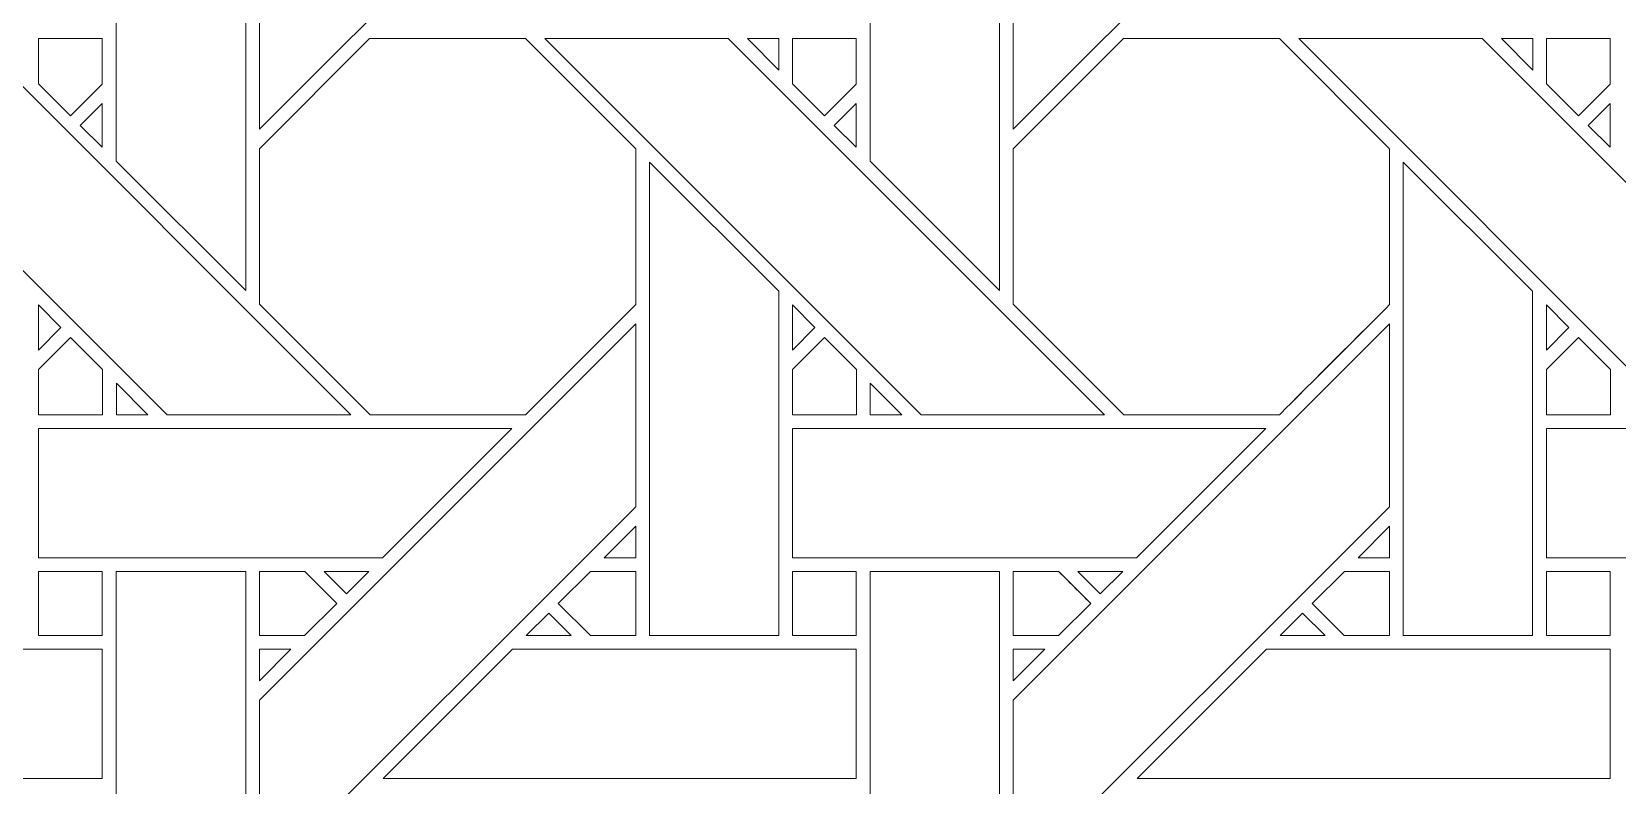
# Model space of a CAD drawing. Header units: inches. Extents: x 4.9 to 19.9, y 1.6 to 16.6.
# Drawn here: x 16.129 to 18.124, y 6.968 to 7.917 of the extents above; entities that cross this region are included whole.
import ezdxf

# ---------------------------------------------------------------- set-up
doc = ezdxf.new("R2010")
doc.units = ezdxf.units.IN
doc.header["$MEASUREMENT"] = 0
doc.layers.add('Design', color=7, linetype='Continuous', lineweight=0)

msp = doc.modelspace()

# ---------------------------------------------------------------- linework, layer by layer
at = {"layer": 'Design'}
for points, knots in [([(12.3829, 16.5948), (8.2407, 16.5948), (4.8829, 13.2369), (4.8829, 9.0948), (4.8829, 4.9526), (8.2407, 1.5948), (12.3829, 1.5948), (16.525, 1.5948), (19.8829, 4.9526), (19.8829, 9.0948), (19.8829, 13.2369), (16.525, 16.5948), (12.3829, 16.5948)], [0, 0, 0, 0, 1, 1, 1, 2, 2, 2, 3, 3, 3, 4, 4, 4, 4]), ([(12.3829, 15.6543), (8.7601, 15.6543), (5.8233, 12.7175), (5.8233, 9.0948), (5.8233, 5.472), (8.7601, 2.5353), (12.3829, 2.5353), (16.0056, 2.5353), (18.9424, 5.472), (18.9424, 9.0948), (18.9424, 12.7175), (16.0056, 15.6543), (12.3829, 15.6543)], [0, 0, 0, 0, 1, 1, 1, 2, 2, 2, 3, 3, 3, 4, 4, 4, 4]), ([(16.4153, 8.0244), (16.4153, 8.0244), (16.889, 8.498), (16.889, 8.498), (16.889, 8.498), (16.889, 8.2679), (16.889, 8.2679), (16.889, 8.2679), (16.4153, 7.7943), (16.4153, 7.7943), (16.4153, 7.7943), (16.4153, 8.0244), (16.4153, 8.0244)], [0, 0, 0, 0, 1, 1, 1, 2, 2, 2, 3, 3, 3, 4, 4, 4, 4]), ([(17.364, 8.0244), (17.364, 8.0244), (17.8377, 8.498), (17.8377, 8.498), (17.8377, 8.498), (17.8377, 8.2679), (17.8377, 8.2679), (17.8377, 8.2679), (17.364, 7.7943), (17.364, 7.7943), (17.364, 7.7943), (17.364, 8.0244), (17.364, 8.0244)], [0, 0, 0, 0, 1, 1, 1, 2, 2, 2, 3, 3, 3, 4, 4, 4, 4]), ([(16.3982, 8.1865), (16.3982, 8.1865), (16.3982, 7.5914), (16.3982, 7.5914), (16.3982, 7.5914), (16.2352, 7.7543), (16.2352, 7.7543), (16.2352, 7.7543), (16.2352, 8.1865), (16.2352, 8.1865), (16.2352, 8.1865), (16.3982, 8.1865), (16.3982, 8.1865)], [0, 0, 0, 0, 1, 1, 1, 2, 2, 2, 3, 3, 3, 4, 4, 4, 4]), ([(17.3469, 8.1865), (17.3469, 8.1865), (17.3469, 7.5914), (17.3469, 7.5914), (17.3469, 7.5914), (17.184, 7.7543), (17.184, 7.7543), (17.184, 7.7543), (17.184, 8.1865), (17.184, 8.1865), (17.184, 8.1865), (17.3469, 8.1865), (17.3469, 8.1865)], [0, 0, 0, 0, 1, 1, 1, 2, 2, 2, 3, 3, 3, 4, 4, 4, 4]), ([(16.2993, 7.435), (16.2993, 7.435), (15.8257, 7.9086), (15.8257, 7.9086), (15.8257, 7.9086), (16.0567, 7.9086), (16.0567, 7.9086), (16.0567, 7.9086), (16.5303, 7.435), (16.5303, 7.435), (16.5303, 7.435), (16.2993, 7.435), (16.2993, 7.435)], [0, 0, 0, 0, 1, 1, 1, 2, 2, 2, 3, 3, 3, 4, 4, 4, 4]), ([(16.2177, 7.9086), (16.2177, 7.9086), (16.2177, 7.851), (16.2177, 7.851), (16.2177, 7.851), (16.1778, 7.8111), (16.1778, 7.8111), (16.1778, 7.8111), (16.1375, 7.8514), (16.1375, 7.8514), (16.1375, 7.8514), (16.1375, 7.9086), (16.1375, 7.9086), (16.1375, 7.9086), (16.2177, 7.9086), (16.2177, 7.9086)], [0, 0, 0, 0, 1, 1, 1, 2, 2, 2, 3, 3, 3, 4, 4, 4, 5, 5, 5, 5]), ([(16.1778, 7.8111), (16.1778, 7.8111), (16.1375, 7.8514), (16.1375, 7.8514), (16.1375, 7.8514), (16.1375, 7.9086), (16.1375, 7.9086), (16.1375, 7.9086), (16.2177, 7.9086), (16.2177, 7.9086), (16.2177, 7.9086), (16.2177, 7.851), (16.2177, 7.851), (16.2177, 7.851), (16.1778, 7.8111), (16.1778, 7.8111)], [0, 0, 0, 0, 1, 1, 1, 2, 2, 2, 3, 3, 3, 4, 4, 4, 5, 5, 5, 5]), ([(16.554, 7.9086), (16.554, 7.9086), (16.7502, 7.9086), (16.7502, 7.9086), (16.7502, 7.9086), (16.889, 7.7699), (16.889, 7.7699), (16.889, 7.7699), (16.889, 7.5737), (16.889, 7.5737), (16.8712, 7.5557), (16.7593, 7.444), (16.7503, 7.435), (16.7503, 7.435), (16.5546, 7.435), (16.5546, 7.435), (16.5546, 7.435), (16.4153, 7.5742), (16.4153, 7.5742), (16.4153, 7.5742), (16.4153, 7.7699), (16.4153, 7.7699), (16.4153, 7.7699), (16.554, 7.9086), (16.554, 7.9086)], [0, 0, 0, 0, 1, 1, 1, 2, 2, 2, 3, 3, 3, 4, 4, 4, 5, 5, 5, 6, 6, 6, 7, 7, 7, 8, 8, 8, 8]), ([(16.889, 7.5737), (16.8711, 7.5556), (16.7592, 7.4439), (16.7503, 7.435), (16.7503, 7.435), (16.5546, 7.435), (16.5546, 7.435), (16.5546, 7.435), (16.4153, 7.5742), (16.4153, 7.5742), (16.4153, 7.5742), (16.4153, 7.7699), (16.4153, 7.7699), (16.4153, 7.7699), (16.554, 7.9086), (16.554, 7.9086), (16.554, 7.9086), (16.7502, 7.9086), (16.7502, 7.9086), (16.7502, 7.9086), (16.889, 7.7699), (16.889, 7.7699), (16.889, 7.7699), (16.889, 7.5737), (16.889, 7.5737)], [0, 0, 0, 0, 1, 1, 1, 2, 2, 2, 3, 3, 3, 4, 4, 4, 5, 5, 5, 6, 6, 6, 7, 7, 7, 8, 8, 8, 8]), ([(17.248, 7.435), (17.248, 7.435), (16.7745, 7.9086), (16.7745, 7.9086), (16.7745, 7.9086), (17.0054, 7.9086), (17.0054, 7.9086), (17.0054, 7.9086), (17.479, 7.435), (17.479, 7.435), (17.479, 7.435), (17.248, 7.435), (17.248, 7.435)], [0, 0, 0, 0, 1, 1, 1, 2, 2, 2, 3, 3, 3, 4, 4, 4, 4]), ([(17.069, 7.9086), (17.069, 7.9086), (17.069, 7.8688), (17.069, 7.8688), (17.069, 7.8688), (17.0295, 7.9086), (17.0295, 7.9086), (17.0295, 7.9086), (17.069, 7.9086), (17.069, 7.9086)], [0, 0, 0, 0, 1, 1, 1, 2, 2, 2, 3, 3, 3, 3]), ([(17.1665, 7.9086), (17.1665, 7.9086), (17.1665, 7.851), (17.1665, 7.851), (17.1665, 7.851), (17.1265, 7.8111), (17.1265, 7.8111), (17.1265, 7.8111), (17.0862, 7.8514), (17.0862, 7.8514), (17.0862, 7.8514), (17.0862, 7.9086), (17.0862, 7.9086), (17.0862, 7.9086), (17.1665, 7.9086), (17.1665, 7.9086)], [0, 0, 0, 0, 1, 1, 1, 2, 2, 2, 3, 3, 3, 4, 4, 4, 5, 5, 5, 5]), ([(17.1265, 7.8111), (17.1265, 7.8111), (17.0862, 7.8514), (17.0862, 7.8514), (17.0862, 7.8514), (17.0862, 7.9086), (17.0862, 7.9086), (17.0862, 7.9086), (17.1665, 7.9086), (17.1665, 7.9086), (17.1665, 7.9086), (17.1665, 7.851), (17.1665, 7.851), (17.1665, 7.851), (17.1265, 7.8111), (17.1265, 7.8111)], [0, 0, 0, 0, 1, 1, 1, 2, 2, 2, 3, 3, 3, 4, 4, 4, 5, 5, 5, 5]), ([(17.5028, 7.9086), (17.5028, 7.9086), (17.699, 7.9086), (17.699, 7.9086), (17.699, 7.9086), (17.8377, 7.7699), (17.8377, 7.7699), (17.8377, 7.7699), (17.8377, 7.5737), (17.8377, 7.5737), (17.8199, 7.5557), (17.708, 7.444), (17.699, 7.435), (17.699, 7.435), (17.5033, 7.435), (17.5033, 7.435), (17.5033, 7.435), (17.3641, 7.5742), (17.3641, 7.5742), (17.3641, 7.5742), (17.3641, 7.7699), (17.3641, 7.7699), (17.3641, 7.7699), (17.5028, 7.9086), (17.5028, 7.9086)], [0, 0, 0, 0, 1, 1, 1, 2, 2, 2, 3, 3, 3, 4, 4, 4, 5, 5, 5, 6, 6, 6, 7, 7, 7, 8, 8, 8, 8]), ([(17.8377, 7.5737), (17.8198, 7.5556), (17.7079, 7.4439), (17.699, 7.435), (17.699, 7.435), (17.5033, 7.435), (17.5033, 7.435), (17.5033, 7.435), (17.3641, 7.5742), (17.3641, 7.5742), (17.3641, 7.5742), (17.3641, 7.7699), (17.3641, 7.7699), (17.3641, 7.7699), (17.5028, 7.9086), (17.5028, 7.9086), (17.5028, 7.9086), (17.699, 7.9086), (17.699, 7.9086), (17.699, 7.9086), (17.8377, 7.7699), (17.8377, 7.7699), (17.8377, 7.7699), (17.8377, 7.5737), (17.8377, 7.5737)], [0, 0, 0, 0, 1, 1, 1, 2, 2, 2, 3, 3, 3, 4, 4, 4, 5, 5, 5, 6, 6, 6, 7, 7, 7, 8, 8, 8, 8]), ([(18.1967, 7.435), (18.1967, 7.435), (17.7232, 7.9086), (17.7232, 7.9086), (17.7232, 7.9086), (17.9541, 7.9086), (17.9541, 7.9086), (17.9541, 7.9086), (18.4278, 7.435), (18.4278, 7.435), (18.4278, 7.435), (18.1967, 7.435), (18.1967, 7.435)], [0, 0, 0, 0, 1, 1, 1, 2, 2, 2, 3, 3, 3, 4, 4, 4, 4]), ([(18.0177, 7.9086), (18.0177, 7.9086), (18.0177, 7.8688), (18.0177, 7.8688), (18.0177, 7.8688), (17.9783, 7.9086), (17.9783, 7.9086), (17.9783, 7.9086), (18.0177, 7.9086), (18.0177, 7.9086)], [0, 0, 0, 0, 1, 1, 1, 2, 2, 2, 3, 3, 3, 3]), ([(18.1152, 7.9086), (18.1152, 7.9086), (18.1152, 7.851), (18.1152, 7.851), (18.1152, 7.851), (18.0753, 7.8111), (18.0753, 7.8111), (18.0753, 7.8111), (18.0349, 7.8514), (18.0349, 7.8514), (18.0349, 7.8514), (18.0349, 7.9086), (18.0349, 7.9086), (18.0349, 7.9086), (18.1152, 7.9086), (18.1152, 7.9086)], [0, 0, 0, 0, 1, 1, 1, 2, 2, 2, 3, 3, 3, 4, 4, 4, 5, 5, 5, 5]), ([(18.0753, 7.8111), (18.0753, 7.8111), (18.0349, 7.8514), (18.0349, 7.8514), (18.0349, 7.8514), (18.0349, 7.9086), (18.0349, 7.9086), (18.0349, 7.9086), (18.1152, 7.9086), (18.1152, 7.9086), (18.1152, 7.9086), (18.1152, 7.851), (18.1152, 7.851), (18.1152, 7.851), (18.0753, 7.8111), (18.0753, 7.8111)], [0, 0, 0, 0, 1, 1, 1, 2, 2, 2, 3, 3, 3, 4, 4, 4, 5, 5, 5, 5]), ([(16.2177, 7.8268), (16.2177, 7.8268), (16.2177, 7.7716), (16.2177, 7.7716), (16.2177, 7.7716), (16.1899, 7.799), (16.1899, 7.799), (16.1899, 7.799), (16.2177, 7.8268), (16.2177, 7.8268)], [0, 0, 0, 0, 1, 1, 1, 2, 2, 2, 3, 3, 3, 3]), ([(17.1664, 7.8268), (17.1664, 7.8268), (17.1664, 7.7716), (17.1664, 7.7716), (17.1664, 7.7716), (17.1387, 7.799), (17.1387, 7.799), (17.1387, 7.799), (17.1664, 7.8268), (17.1664, 7.8268)], [0, 0, 0, 0, 1, 1, 1, 2, 2, 2, 3, 3, 3, 3]), ([(18.1152, 7.8268), (18.1152, 7.8268), (18.1152, 7.7716), (18.1152, 7.7716), (18.1152, 7.7716), (18.0874, 7.799), (18.0874, 7.799), (18.0874, 7.799), (18.1152, 7.8268), (18.1152, 7.8268)], [0, 0, 0, 0, 1, 1, 1, 2, 2, 2, 3, 3, 3, 3]), ([(16.9061, 7.157), (16.9061, 7.157), (16.9061, 7.7528), (16.9061, 7.7528), (16.9061, 7.7528), (17.0689, 7.5906), (17.0689, 7.5906), (17.0689, 7.5906), (17.0689, 7.157), (17.0689, 7.157), (17.0689, 7.157), (16.9061, 7.157), (16.9061, 7.157)], [0, 0, 0, 0, 1, 1, 1, 2, 2, 2, 3, 3, 3, 4, 4, 4, 4]), ([(17.8548, 7.157), (17.8548, 7.157), (17.8548, 7.7528), (17.8548, 7.7528), (17.8548, 7.7528), (18.0176, 7.5906), (18.0176, 7.5906), (18.0176, 7.5906), (18.0176, 7.157), (18.0176, 7.157), (18.0176, 7.157), (17.8548, 7.157), (17.8548, 7.157)], [0, 0, 0, 0, 1, 1, 1, 2, 2, 2, 3, 3, 3, 4, 4, 4, 4]), ([(16.1374, 7.5164), (16.1374, 7.5164), (16.1374, 7.5732), (16.1374, 7.5732), (16.1374, 7.5732), (16.1656, 7.5446), (16.1656, 7.5446), (16.1656, 7.5446), (16.1374, 7.5164), (16.1374, 7.5164)], [0, 0, 0, 0, 1, 1, 1, 2, 2, 2, 3, 3, 3, 3]), ([(17.0862, 7.5164), (17.0862, 7.5164), (17.0862, 7.5732), (17.0862, 7.5732), (17.0862, 7.5732), (17.1144, 7.5446), (17.1144, 7.5446), (17.1144, 7.5446), (17.0862, 7.5164), (17.0862, 7.5164)], [0, 0, 0, 0, 1, 1, 1, 2, 2, 2, 3, 3, 3, 3]), ([(18.0349, 7.5164), (18.0349, 7.5164), (18.0349, 7.5732), (18.0349, 7.5732), (18.0349, 7.5732), (18.0631, 7.5446), (18.0631, 7.5446), (18.0631, 7.5446), (18.0349, 7.5164), (18.0349, 7.5164)], [0, 0, 0, 0, 1, 1, 1, 2, 2, 2, 3, 3, 3, 3]), ([(16.4153, 7.0756), (16.4153, 7.0756), (16.889, 7.5492), (16.889, 7.5492), (16.889, 7.5492), (16.889, 7.3192), (16.889, 7.3192), (16.889, 7.3192), (16.4153, 6.8455), (16.4153, 6.8455), (16.4153, 6.8455), (16.4153, 7.0756), (16.4153, 7.0756)], [0, 0, 0, 0, 1, 1, 1, 2, 2, 2, 3, 3, 3, 4, 4, 4, 4]), ([(17.364, 7.0756), (17.364, 7.0756), (17.8377, 7.5492), (17.8377, 7.5492), (17.8377, 7.5492), (17.8377, 7.3192), (17.8377, 7.3192), (17.8377, 7.3192), (17.364, 6.8455), (17.364, 6.8455), (17.364, 6.8455), (17.364, 7.0756), (17.364, 7.0756)], [0, 0, 0, 0, 1, 1, 1, 2, 2, 2, 3, 3, 3, 4, 4, 4, 4]), ([(16.1375, 7.4347), (16.1375, 7.4347), (16.1375, 7.492), (16.1375, 7.492), (16.1375, 7.492), (16.1778, 7.5323), (16.1778, 7.5323), (16.1778, 7.5323), (16.2181, 7.492), (16.2181, 7.492), (16.2181, 7.492), (16.2181, 7.4347), (16.2181, 7.4347), (16.2181, 7.4347), (16.1375, 7.4347), (16.1375, 7.4347)], [0, 0, 0, 0, 1, 1, 1, 2, 2, 2, 3, 3, 3, 4, 4, 4, 5, 5, 5, 5]), ([(16.1778, 7.5323), (16.1778, 7.5323), (16.2181, 7.492), (16.2181, 7.492), (16.2181, 7.492), (16.2181, 7.4347), (16.2181, 7.4347), (16.2181, 7.4347), (16.1375, 7.4347), (16.1375, 7.4347), (16.1375, 7.4347), (16.1375, 7.492), (16.1375, 7.492), (16.1375, 7.492), (16.1778, 7.5323), (16.1778, 7.5323)], [0, 0, 0, 0, 1, 1, 1, 2, 2, 2, 3, 3, 3, 4, 4, 4, 5, 5, 5, 5]), ([(17.0862, 7.4347), (17.0862, 7.4347), (17.0862, 7.492), (17.0862, 7.492), (17.0862, 7.492), (17.1265, 7.5323), (17.1265, 7.5323), (17.1265, 7.5323), (17.1669, 7.492), (17.1669, 7.492), (17.1669, 7.492), (17.1669, 7.4347), (17.1669, 7.4347), (17.1669, 7.4347), (17.0862, 7.4347), (17.0862, 7.4347)], [0, 0, 0, 0, 1, 1, 1, 2, 2, 2, 3, 3, 3, 4, 4, 4, 5, 5, 5, 5]), ([(17.1265, 7.5323), (17.1265, 7.5323), (17.1669, 7.492), (17.1669, 7.492), (17.1669, 7.492), (17.1669, 7.4347), (17.1669, 7.4347), (17.1669, 7.4347), (17.0862, 7.4347), (17.0862, 7.4347), (17.0862, 7.4347), (17.0862, 7.492), (17.0862, 7.492), (17.0862, 7.492), (17.1265, 7.5323), (17.1265, 7.5323)], [0, 0, 0, 0, 1, 1, 1, 2, 2, 2, 3, 3, 3, 4, 4, 4, 5, 5, 5, 5]), ([(18.0349, 7.4347), (18.0349, 7.4347), (18.0349, 7.492), (18.0349, 7.492), (18.0349, 7.492), (18.0753, 7.5323), (18.0753, 7.5323), (18.0753, 7.5323), (18.1156, 7.492), (18.1156, 7.492), (18.1156, 7.492), (18.1156, 7.4347), (18.1156, 7.4347), (18.1156, 7.4347), (18.0349, 7.4347), (18.0349, 7.4347)], [0, 0, 0, 0, 1, 1, 1, 2, 2, 2, 3, 3, 3, 4, 4, 4, 5, 5, 5, 5]), ([(18.0753, 7.5323), (18.0753, 7.5323), (18.1156, 7.492), (18.1156, 7.492), (18.1156, 7.492), (18.1156, 7.4347), (18.1156, 7.4347), (18.1156, 7.4347), (18.0349, 7.4347), (18.0349, 7.4347), (18.0349, 7.4347), (18.0349, 7.492), (18.0349, 7.492), (18.0349, 7.492), (18.0753, 7.5323), (18.0753, 7.5323)], [0, 0, 0, 0, 1, 1, 1, 2, 2, 2, 3, 3, 3, 4, 4, 4, 5, 5, 5, 5]), ([(16.2354, 7.4349), (16.2354, 7.4349), (16.2354, 7.4747), (16.2354, 7.4747), (16.2354, 7.4747), (16.2751, 7.4349), (16.2751, 7.4349), (16.2751, 7.4349), (16.2354, 7.4349), (16.2354, 7.4349)], [0, 0, 0, 0, 1, 1, 1, 2, 2, 2, 3, 3, 3, 3]), ([(17.1841, 7.4349), (17.1841, 7.4349), (17.1841, 7.4747), (17.1841, 7.4747), (17.1841, 7.4747), (17.2238, 7.4349), (17.2238, 7.4349), (17.2238, 7.4349), (17.1841, 7.4349), (17.1841, 7.4349)], [0, 0, 0, 0, 1, 1, 1, 2, 2, 2, 3, 3, 3, 3]), ([(16.1375, 7.255), (16.1375, 7.255), (16.1375, 7.4177), (16.1375, 7.4177), (16.1375, 7.4177), (16.7332, 7.4177), (16.7332, 7.4177), (16.7332, 7.4177), (16.5704, 7.255), (16.5704, 7.255), (16.5704, 7.255), (16.1375, 7.255), (16.1375, 7.255)], [0, 0, 0, 0, 1, 1, 1, 2, 2, 2, 3, 3, 3, 4, 4, 4, 4]), ([(17.0862, 7.255), (17.0862, 7.255), (17.0862, 7.4177), (17.0862, 7.4177), (17.0862, 7.4177), (17.6819, 7.4177), (17.6819, 7.4177), (17.6819, 7.4177), (17.5191, 7.255), (17.5191, 7.255), (17.5191, 7.255), (17.0862, 7.255), (17.0862, 7.255)], [0, 0, 0, 0, 1, 1, 1, 2, 2, 2, 3, 3, 3, 4, 4, 4, 4]), ([(18.0349, 7.255), (18.0349, 7.255), (18.0349, 7.4177), (18.0349, 7.4177), (18.0349, 7.4177), (18.6306, 7.4177), (18.6306, 7.4177), (18.6306, 7.4177), (18.4679, 7.255), (18.4679, 7.255), (18.4679, 7.255), (18.0349, 7.255), (18.0349, 7.255)], [0, 0, 0, 0, 1, 1, 1, 2, 2, 2, 3, 3, 3, 4, 4, 4, 4]), ([(16.889, 7.2948), (16.889, 7.2948), (16.889, 7.255), (16.889, 7.255), (16.889, 7.255), (16.8492, 7.255), (16.8492, 7.255), (16.8492, 7.255), (16.889, 7.2948), (16.889, 7.2948)], [0, 0, 0, 0, 1, 1, 1, 2, 2, 2, 3, 3, 3, 3]), ([(17.8377, 7.2948), (17.8377, 7.2948), (17.8377, 7.255), (17.8377, 7.255), (17.8377, 7.255), (17.7979, 7.255), (17.7979, 7.255), (17.7979, 7.255), (17.8377, 7.2948), (17.8377, 7.2948)], [0, 0, 0, 0, 1, 1, 1, 2, 2, 2, 3, 3, 3, 3]), ([(16.1375, 7.2377), (16.1375, 7.2377), (16.2177, 7.2377), (16.2177, 7.2377), (16.2177, 7.2377), (16.2177, 7.1569), (16.2177, 7.1569), (16.2177, 7.1569), (16.1375, 7.1569), (16.1375, 7.1569), (16.1375, 7.1569), (16.1375, 7.2377), (16.1375, 7.2377)], [0, 0, 0, 0, 1, 1, 1, 2, 2, 2, 3, 3, 3, 4, 4, 4, 4]), ([(16.1375, 7.1569), (16.1375, 7.1569), (16.1375, 7.2377), (16.1375, 7.2377), (16.1375, 7.2377), (16.2177, 7.2377), (16.2177, 7.2377), (16.2177, 7.2377), (16.2177, 7.1569), (16.2177, 7.1569), (16.2177, 7.1569), (16.1375, 7.1569), (16.1375, 7.1569)], [0, 0, 0, 0, 1, 1, 1, 2, 2, 2, 3, 3, 3, 4, 4, 4, 4]), ([(16.3982, 7.2377), (16.3982, 7.2377), (16.3982, 6.6426), (16.3982, 6.6426), (16.3982, 6.6426), (16.2352, 6.8055), (16.2352, 6.8055), (16.2352, 6.8055), (16.2352, 7.2377), (16.2352, 7.2377), (16.2352, 7.2377), (16.3982, 7.2377), (16.3982, 7.2377)], [0, 0, 0, 0, 1, 1, 1, 2, 2, 2, 3, 3, 3, 4, 4, 4, 4]), ([(16.4724, 7.2377), (16.4775, 7.2326), (16.5083, 7.2018), (16.5127, 7.1974), (16.5127, 7.1974), (16.4723, 7.1569), (16.4723, 7.1569), (16.4723, 7.1569), (16.4153, 7.1569), (16.4153, 7.1569), (16.4153, 7.1569), (16.4153, 7.2377), (16.4153, 7.2377), (16.4153, 7.2377), (16.4724, 7.2377), (16.4724, 7.2377)], [0, 0, 0, 0, 1, 1, 1, 2, 2, 2, 3, 3, 3, 4, 4, 4, 5, 5, 5, 5]), ([(16.4153, 7.1569), (16.4153, 7.1569), (16.4153, 7.2377), (16.4153, 7.2377), (16.4153, 7.2377), (16.4724, 7.2377), (16.4724, 7.2377), (16.4777, 7.2324), (16.5085, 7.2016), (16.5127, 7.1974), (16.5127, 7.1974), (16.4723, 7.1569), (16.4723, 7.1569), (16.4723, 7.1569), (16.4153, 7.1569), (16.4153, 7.1569)], [0, 0, 0, 0, 1, 1, 1, 2, 2, 2, 3, 3, 3, 4, 4, 4, 5, 5, 5, 5]), ([(16.4967, 7.2377), (16.4967, 7.2377), (16.5532, 7.2377), (16.5532, 7.2377), (16.5532, 7.2377), (16.5249, 7.2096), (16.5249, 7.2096), (16.5249, 7.2096), (16.4967, 7.2377), (16.4967, 7.2377)], [0, 0, 0, 0, 1, 1, 1, 2, 2, 2, 3, 3, 3, 3]), ([(16.889, 7.2377), (16.889, 7.2377), (16.889, 7.1569), (16.889, 7.1569), (16.889, 7.1569), (16.8319, 7.1569), (16.8319, 7.1569), (16.8319, 7.1569), (16.7915, 7.1973), (16.7915, 7.1973), (16.7915, 7.1973), (16.832, 7.2377), (16.832, 7.2377), (16.832, 7.2377), (16.889, 7.2377), (16.889, 7.2377)], [0, 0, 0, 0, 1, 1, 1, 2, 2, 2, 3, 3, 3, 4, 4, 4, 5, 5, 5, 5]), ([(16.7915, 7.1973), (16.7915, 7.1973), (16.832, 7.2377), (16.832, 7.2377), (16.832, 7.2377), (16.889, 7.2377), (16.889, 7.2377), (16.889, 7.2377), (16.889, 7.1569), (16.889, 7.1569), (16.889, 7.1569), (16.8319, 7.1569), (16.8319, 7.1569), (16.8319, 7.1569), (16.7915, 7.1973), (16.7915, 7.1973)], [0, 0, 0, 0, 1, 1, 1, 2, 2, 2, 3, 3, 3, 4, 4, 4, 5, 5, 5, 5]), ([(17.0862, 7.1569), (17.0862, 7.1569), (17.0862, 7.2377), (17.0862, 7.2377), (17.0862, 7.2377), (17.1665, 7.2377), (17.1665, 7.2377), (17.1665, 7.2377), (17.1665, 7.1569), (17.1665, 7.1569), (17.1665, 7.1569), (17.0862, 7.1569), (17.0862, 7.1569)], [0, 0, 0, 0, 1, 1, 1, 2, 2, 2, 3, 3, 3, 4, 4, 4, 4]), ([(17.0862, 7.1569), (17.0862, 7.1569), (17.0862, 7.2377), (17.0862, 7.2377), (17.0862, 7.2377), (17.1665, 7.2377), (17.1665, 7.2377), (17.1665, 7.2377), (17.1665, 7.1569), (17.1665, 7.1569), (17.1665, 7.1569), (17.0862, 7.1569), (17.0862, 7.1569)], [0, 0, 0, 0, 1, 1, 1, 2, 2, 2, 3, 3, 3, 4, 4, 4, 4]), ([(17.3469, 7.2377), (17.3469, 7.2377), (17.3469, 6.6426), (17.3469, 6.6426), (17.3469, 6.6426), (17.184, 6.8055), (17.184, 6.8055), (17.184, 6.8055), (17.184, 7.2377), (17.184, 7.2377), (17.184, 7.2377), (17.3469, 7.2377), (17.3469, 7.2377)], [0, 0, 0, 0, 1, 1, 1, 2, 2, 2, 3, 3, 3, 4, 4, 4, 4]), ([(17.4211, 7.2377), (17.4263, 7.2326), (17.457, 7.2018), (17.4615, 7.1974), (17.4615, 7.1974), (17.421, 7.1569), (17.421, 7.1569), (17.421, 7.1569), (17.3641, 7.1569), (17.3641, 7.1569), (17.3641, 7.1569), (17.3641, 7.2377), (17.3641, 7.2377), (17.3641, 7.2377), (17.4211, 7.2377), (17.4211, 7.2377)], [0, 0, 0, 0, 1, 1, 1, 2, 2, 2, 3, 3, 3, 4, 4, 4, 5, 5, 5, 5]), ([(17.3641, 7.1569), (17.3641, 7.1569), (17.3641, 7.2377), (17.3641, 7.2377), (17.3641, 7.2377), (17.4211, 7.2377), (17.4211, 7.2377), (17.4267, 7.2322), (17.4615, 7.1974), (17.4615, 7.1974), (17.4615, 7.1974), (17.421, 7.1569), (17.421, 7.1569), (17.421, 7.1569), (17.3641, 7.1569), (17.3641, 7.1569)], [0, 0, 0, 0, 1, 1, 1, 2, 2, 2, 3, 3, 3, 4, 4, 4, 5, 5, 5, 5]), ([(17.4455, 7.2377), (17.4455, 7.2377), (17.5019, 7.2377), (17.5019, 7.2377), (17.5019, 7.2377), (17.4736, 7.2096), (17.4736, 7.2096), (17.4736, 7.2096), (17.4455, 7.2377), (17.4455, 7.2377)], [0, 0, 0, 0, 1, 1, 1, 2, 2, 2, 3, 3, 3, 3]), ([(17.7806, 7.1569), (17.7806, 7.1569), (17.7403, 7.1973), (17.7403, 7.1973), (17.7403, 7.1973), (17.7807, 7.2377), (17.7807, 7.2377), (17.7807, 7.2377), (17.8377, 7.2377), (17.8377, 7.2377), (17.8377, 7.2377), (17.8377, 7.1569), (17.8377, 7.1569), (17.8377, 7.1569), (17.7806, 7.1569), (17.7806, 7.1569)], [0, 0, 0, 0, 1, 1, 1, 2, 2, 2, 3, 3, 3, 4, 4, 4, 5, 5, 5, 5]), ([(17.7403, 7.1973), (17.7403, 7.1973), (17.7807, 7.2377), (17.7807, 7.2377), (17.7807, 7.2377), (17.8377, 7.2377), (17.8377, 7.2377), (17.8377, 7.2377), (17.8377, 7.1569), (17.8377, 7.1569), (17.8377, 7.1569), (17.7806, 7.1569), (17.7806, 7.1569), (17.7806, 7.1569), (17.7403, 7.1973), (17.7403, 7.1973)], [0, 0, 0, 0, 1, 1, 1, 2, 2, 2, 3, 3, 3, 4, 4, 4, 5, 5, 5, 5]), ([(18.1152, 7.1569), (18.1152, 7.1569), (18.0349, 7.1569), (18.0349, 7.1569), (18.0349, 7.1569), (18.0349, 7.2377), (18.0349, 7.2377), (18.0349, 7.2377), (18.1152, 7.2377), (18.1152, 7.2377), (18.1152, 7.2377), (18.1152, 7.1569), (18.1152, 7.1569)], [0, 0, 0, 0, 1, 1, 1, 2, 2, 2, 3, 3, 3, 4, 4, 4, 4]), ([(18.0349, 7.1569), (18.0349, 7.1569), (18.0349, 7.2377), (18.0349, 7.2377), (18.0349, 7.2377), (18.1152, 7.2377), (18.1152, 7.2377), (18.1152, 7.2377), (18.1152, 7.1569), (18.1152, 7.1569), (18.1152, 7.1569), (18.0349, 7.1569), (18.0349, 7.1569)], [0, 0, 0, 0, 1, 1, 1, 2, 2, 2, 3, 3, 3, 4, 4, 4, 4]), ([(16.7794, 7.1852), (16.7794, 7.1852), (16.8076, 7.157), (16.8076, 7.157), (16.8076, 7.157), (16.7511, 7.157), (16.7511, 7.157), (16.7511, 7.157), (16.7794, 7.1852), (16.7794, 7.1852)], [0, 0, 0, 0, 1, 1, 1, 2, 2, 2, 3, 3, 3, 3]), ([(17.7281, 7.1852), (17.7281, 7.1852), (17.7564, 7.157), (17.7564, 7.157), (17.7564, 7.157), (17.6999, 7.157), (17.6999, 7.157), (17.6999, 7.157), (17.7281, 7.1852), (17.7281, 7.1852)], [0, 0, 0, 0, 1, 1, 1, 2, 2, 2, 3, 3, 3, 3]), ([(15.6224, 6.977), (15.6224, 6.977), (15.7853, 7.1398), (15.7853, 7.1398), (15.7853, 7.1398), (16.2177, 7.1398), (16.2177, 7.1398), (16.2177, 7.1398), (16.2177, 6.977), (16.2177, 6.977), (16.2177, 6.977), (15.6224, 6.977), (15.6224, 6.977)], [0, 0, 0, 0, 1, 1, 1, 2, 2, 2, 3, 3, 3, 4, 4, 4, 4]), ([(16.4551, 7.1398), (16.4551, 7.1398), (16.4153, 7.1), (16.4153, 7.1), (16.4153, 7.1), (16.4153, 7.1398), (16.4153, 7.1398), (16.4153, 7.1398), (16.4551, 7.1398), (16.4551, 7.1398)], [0, 0, 0, 0, 1, 1, 1, 2, 2, 2, 3, 3, 3, 3]), ([(16.5711, 6.977), (16.5711, 6.977), (16.734, 7.1398), (16.734, 7.1398), (16.734, 7.1398), (17.1664, 7.1398), (17.1664, 7.1398), (17.1664, 7.1398), (17.1664, 6.977), (17.1664, 6.977), (17.1664, 6.977), (16.5711, 6.977), (16.5711, 6.977)], [0, 0, 0, 0, 1, 1, 1, 2, 2, 2, 3, 3, 3, 4, 4, 4, 4]), ([(17.4039, 7.1398), (17.4039, 7.1398), (17.364, 7.1), (17.364, 7.1), (17.364, 7.1), (17.364, 7.1398), (17.364, 7.1398), (17.364, 7.1398), (17.4039, 7.1398), (17.4039, 7.1398)], [0, 0, 0, 0, 1, 1, 1, 2, 2, 2, 3, 3, 3, 3]), ([(17.5199, 6.977), (17.5199, 6.977), (17.6827, 7.1398), (17.6827, 7.1398), (17.6827, 7.1398), (18.1152, 7.1398), (18.1152, 7.1398), (18.1152, 7.1398), (18.1152, 6.977), (18.1152, 6.977), (18.1152, 6.977), (17.5199, 6.977), (17.5199, 6.977)], [0, 0, 0, 0, 1, 1, 1, 2, 2, 2, 3, 3, 3, 4, 4, 4, 4])]:
    msp.add_open_spline(points, degree=3, knots=knots, dxfattribs=at)

doc.saveas('drawing.dxf')
